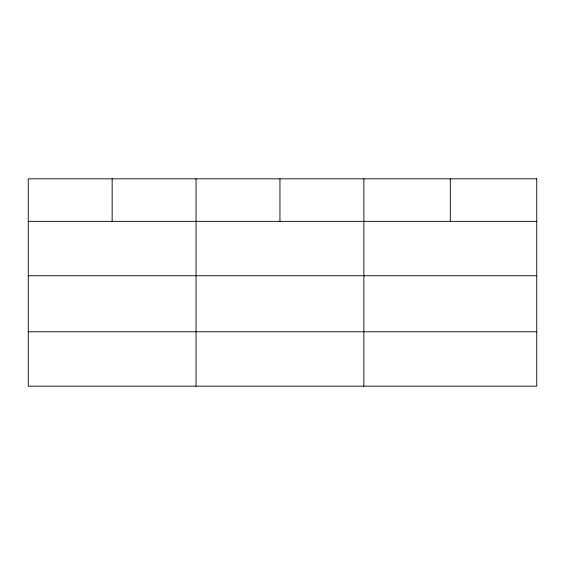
<?xml version="1.0" encoding="UTF-8"?>
<svg xmlns="http://www.w3.org/2000/svg" width="565" height="565" viewBox="0 0 565 565"><rect width="100%" height="100%" fill="white"/><g stroke="black" fill="none" stroke-linecap="round" stroke-linejoin="round"><path stroke-width="0.85" d="M28.25 221.346L536.75 221.346M28.25 275.741L536.75 275.741M28.25 331.782L536.75 331.782M450.305 178.83L450.305 221.346M363.86 178.83L363.86 386.17M279.957 178.83L279.957 221.346M196.055 178.83L196.055 386.17M112.153 178.83L112.153 221.346M536.75 178.83L28.25 178.83L28.25 386.17L536.75 386.17L536.75 178.83"/></g></svg>
